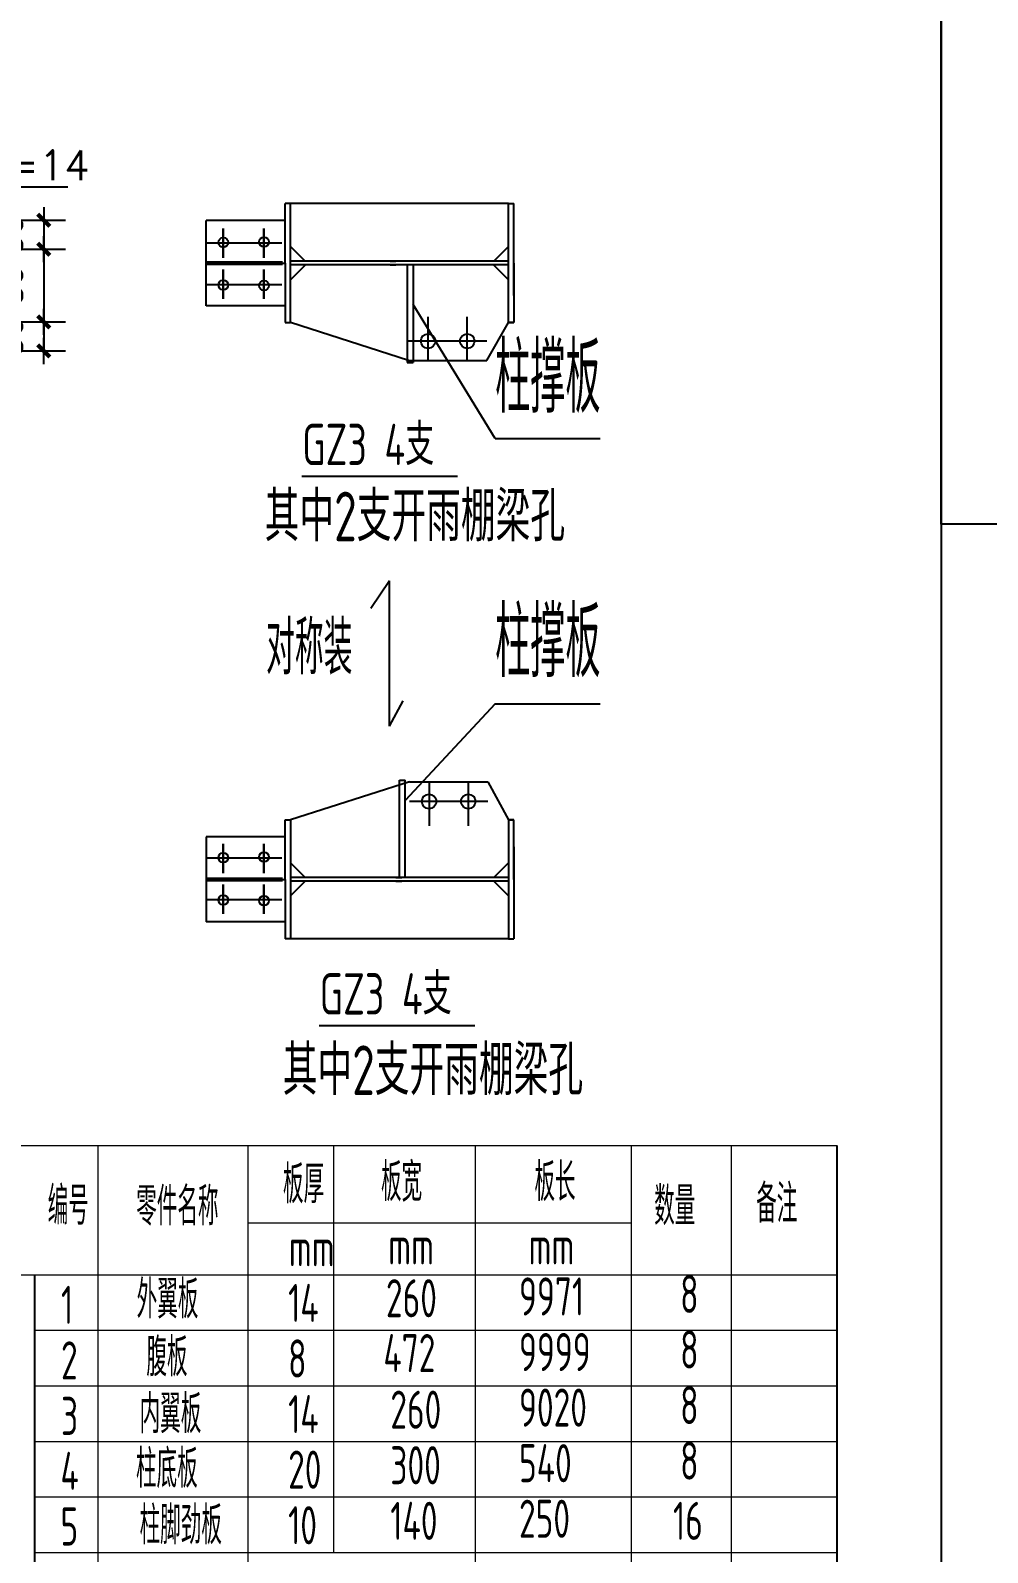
# Model space of a CAD drawing. Header units: millimetres. Extents: x 1471994 to 4527627, y -5186613 to -1927582.
# Drawn here: x 1506199 to 1510151, y -1981741 to -1975454 of the extents above; entities that cross this region are included whole.
import ezdxf

# ---------------------------------------------------------------- set-up
doc = ezdxf.new("R2010")
doc.units = ezdxf.units.MM
doc.header["$LTSCALE"] = 1000
doc.header["$PDMODE"] = 34
doc.linetypes.add('CENTER', pattern=[50.8, 31.75, -6.35, 6.35, -6.35])
doc.layers.add('轴线层', color=1, linetype='CENTER', lineweight=15)
doc.layers.add('钢架', color=7, linetype='Continuous', lineweight=25)
doc.styles.add('DIM_FONT', font='simplex.shx', dxfattribs={"width": 0.8, "bigfont": 'hztxt.shx'})
doc.styles.add('hz', font='gbenor.shx', dxfattribs={"width": 0.75, "height": 100, "bigfont": 'gbcbig.shx'})
doc.styles.get("Standard").update_dxf_attribs({"font": 'txt', "bigfont": 'gbcbig.shx'})
doc.styles.add('TSSD_Label', font='Tssdeng.shx', dxfattribs={"width": 0.7, "bigfont": 'hztxt.shx'})
doc.dimstyles.new('WGH(3)', dxfattribs={"dimscale": 1.2, "dimtxt": 100, "dimasz": 0.3, "dimexe": 75, "dimexo": 75, "dimgap": 75, "dimtad": 1, "dimdec": 0, "dimlfac": 0.333333, "dimzin": 0, "dimdsep": 46, "dimtxsty": 'DIM_FONT', "dimblk1": '_DIMX', "dimblk2": '_DIMX', "dimsah": 1, "dimcen": 0.09, "dimclrd": 3, "dimclre": 3, "dimclrt": 7, "dimazin": 0, "dimtfac": 1, "dimtdec": 0, "dimtix": 1, "dimtmove": 2, "dimatfit": 3, "dimldrblk": '_DIMX', "dimfxl": 1, "dimtolj": 1, "dimtzin": 0, "dimarcsym": 0})

# ---------------------------------------------------------------- blocks, each defined once
blk = doc.blocks.new('_DIMX')
blk.add_line((-150, 0), (150, 0))
at = {"const_width": 50}
blk.add_lwpolyline([(-70, -70), (70, 70)], dxfattribs=at)
blk = doc.blocks.new('*D541')
at = {"color": 3, "lineweight": -2}
for p, q in [((1505992.1, -1976237.7), (1506344, -1976237.7)), ((1506254, -1976237.4), (1506254, -1976237)), ((1506254, -1976237.7), (1506254, -1976357.7)), ((1505940.5, -1976357.7), (1506344, -1976357.7)), ((1506254, -1976358.1), (1506254, -1976358.5))]:
    blk.add_line(p, q, dxfattribs=at)
at = {"layer": 'Defpoints', "color": 0}
for p in [(1505902.1, -1976237.7), (1505850.5, -1976357.7), (1506254, -1976357.7)]:
    blk.add_point(p, dxfattribs=at)
at = {"color": 3, "lineweight": -2, "xscale": 0.36, "yscale": 0.36, "zscale": 0.36}
for p, rotation in [((1506254, -1976237.7), 270), ((1506254, -1976357.7), 90)]:
    blk.add_blockref('_DIMX', p, dxfattribs=dict(at, rotation=rotation))
at = {"color": 7, "insert": (1506104, -1976297.7), "char_height": 120, "attachment_point": 5, "rotation": 90, "style": 'DIM_FONT'}
blk.add_mtext('\\A1;30', dxfattribs=at)
blk = doc.blocks.new('*D542')
at = {"color": 3, "lineweight": -2}
for p, q in [((1505940.5, -1976357.7), (1506344, -1976357.7)), ((1506254, -1976357.4), (1506254, -1976357)), ((1506254, -1976357.7), (1506254, -1976657.7)), ((1505940.5, -1976657.7), (1506344, -1976657.7)), ((1506254, -1976658.1), (1506254, -1976658.5))]:
    blk.add_line(p, q, dxfattribs=at)
at = {"layer": 'Defpoints', "color": 0}
for p in [(1505850.5, -1976357.7), (1505850.5, -1976657.7), (1506254, -1976657.7)]:
    blk.add_point(p, dxfattribs=at)
at = {"color": 3, "lineweight": -2, "xscale": 0.36, "yscale": 0.36, "zscale": 0.36}
for p, rotation in [((1506254, -1976357.7), 270), ((1506254, -1976657.7), 90)]:
    blk.add_blockref('_DIMX', p, dxfattribs=dict(at, rotation=rotation))
at = {"color": 7, "insert": (1506104, -1976507.7), "char_height": 120, "attachment_point": 5, "rotation": 90, "style": 'DIM_FONT'}
blk.add_mtext('\\A1;80', dxfattribs=at)
blk = doc.blocks.new('*D543')
at = {"color": 3, "lineweight": -2}
for p, q in [((1505940.5, -1976657.7), (1506344, -1976657.7)), ((1506254, -1976657.4), (1506254, -1976657)), ((1506254, -1976657.7), (1506254, -1976777.7)), ((1505992.1, -1976777.7), (1506344, -1976777.7)), ((1506254, -1976778.1), (1506254, -1976778.5))]:
    blk.add_line(p, q, dxfattribs=at)
at = {"layer": 'Defpoints', "color": 0}
for p in [(1505850.5, -1976657.7), (1505902.1, -1976777.7), (1506254, -1976777.7)]:
    blk.add_point(p, dxfattribs=at)
at = {"color": 3, "lineweight": -2, "xscale": 0.36, "yscale": 0.36, "zscale": 0.36}
for p, rotation in [((1506254, -1976657.7), 270), ((1506254, -1976777.7), 90)]:
    blk.add_blockref('_DIMX', p, dxfattribs=dict(at, rotation=rotation))
at = {"color": 7, "insert": (1506104, -1976717.7), "char_height": 120, "attachment_point": 5, "rotation": 90, "style": 'DIM_FONT'}
blk.add_mtext('\\A1;30', dxfattribs=at)

msp = doc.modelspace()

# ---------------------------------------------------------------- linework, layer by layer
for p, q in [((1509959.5, -1975341), (1509959.5, -1976276.1)), ((1506005.2, -1976099.3), (1506352.9, -1976099.3)), ((1507250.6, -1976415), (1507250.6, -1976169.3)), ((1507250.6, -1976415), (1507250.6, -1976169.3)), ((1507273.3, -1976169.3), (1507250.6, -1976169.3)), ((1507273.3, -1976660.7), (1507273.3, -1976169.3)), ((1508172.9, -1976660.7), (1508172.9, -1976169.3)), ((1508172.9, -1976169.3), (1508195.6, -1976169.3)), ((1508195.6, -1976415), (1508195.6, -1976169.3)), ((1507250.6, -1976239.2), (1506924.7, -1976239.2)), ((1507333.7, -1976407.1), (1507273.3, -1976346.6)), ((1507333.7, -1976407.1), (1507273.3, -1976346.6)), ((1508112.4, -1976407.1), (1508172.9, -1976346.6)), ((1506924.7, -1976415), (1507250.6, -1976415)), ((1507250.6, -1976415), (1507250.6, -1976660.7)), ((1507250.6, -1976415), (1507250.6, -1976660.7)), ((1508172.9, -1976407.4), (1507273.3, -1976407.4)), ((1508172.9, -1976422.5), (1507273.3, -1976422.5)), ((1507333.7, -1976422.9), (1507273.3, -1976483.4)), ((1507333.7, -1976422.9), (1507273.3, -1976483.4)), ((1507684.3, -1976407.4), (1507708.3, -1976407.4)), ((1507684.3, -1976422.5), (1507708.3, -1976422.5)), ((1507754.9, -1976422.5), (1507754.9, -1976824.9)), ((1507778.9, -1976422.5), (1507778.9, -1976824.9)), ((1508112.4, -1976422.9), (1508172.9, -1976483.4)), ((1508195.6, -1976415), (1508195.6, -1976660.7)), ((1507250.6, -1976590.8), (1506924.7, -1976590.8)), ((1508118.7, -1977139.6), (1507778.9, -1976585.4)), ((1507841.3, -1976817.7), (1507841.3, -1976636.2)), ((1508002.6, -1976817.7), (1508002.6, -1976636.2)), ((1507250.6, -1976660.7), (1507273.3, -1976660.7)), ((1507760.6, -1976817.7), (1507273.3, -1976660.7)), ((1508083.2, -1976817.7), (1508172.9, -1976660.7)), ((1508195.6, -1976660.7), (1508172.9, -1976660.7)), ((1508172.9, -1976660.7), (1508195.6, -1976660.7)), ((1508083.2, -1976737), (1507760.6, -1976737)), ((1507754.9, -1976824.9), (1507778.9, -1976824.9)), ((1507760.6, -1976817.7), (1508083.2, -1976817.7)), ((1508118.7, -1977139.6), (1508551.9, -1977139.6)), ((1507319.7, -1977295.1), (1507962.5, -1977295.1)), ((1508118.7, -1978235.7), (1507746.6, -1978634.7)), ((1508118.7, -1978235.7), (1508551.9, -1978235.7)), ((1507764.8, -1978557.6), (1507273.3, -1978714.7)), ((1507722.6, -1978952.8), (1507722.6, -1978550.4)), ((1507722.6, -1978550.4), (1507746.6, -1978550.4)), ((1507746.6, -1978952.8), (1507746.6, -1978550.4)), ((1507764.8, -1978557.6), (1508087.4, -1978557.6)), ((1507845.5, -1978557.6), (1507845.5, -1978739.1)), ((1508006.7, -1978557.6), (1508006.7, -1978739.1)), ((1508087.4, -1978557.6), (1508172.9, -1978714.7)), ((1508087.4, -1978638.3), (1507764.8, -1978638.3)), ((1507250.6, -1978960.4), (1507250.6, -1978714.7)), ((1507250.6, -1978960.4), (1507250.6, -1978714.7)), ((1507250.6, -1978714.7), (1507273.3, -1978714.7)), ((1507273.3, -1978714.7), (1507273.3, -1979206.1)), ((1508195.6, -1978714.7), (1508172.9, -1978714.7)), ((1508172.9, -1978714.7), (1508172.9, -1979206.1)), ((1508172.9, -1978714.7), (1508195.6, -1978714.7)), ((1508195.6, -1978960.4), (1508195.6, -1978714.7)), ((1507250.6, -1978784.5), (1506924.7, -1978784.5)), ((1507333.7, -1978952.5), (1507273.3, -1978892)), ((1507333.7, -1978952.5), (1507273.3, -1978892)), ((1508112.4, -1978952.5), (1508172.9, -1978892)), ((1506924.7, -1978960.4), (1507250.6, -1978960.4)), ((1507250.6, -1978960.4), (1507250.6, -1979206.1)), ((1507250.6, -1978960.4), (1507250.6, -1979206.1)), ((1508172.9, -1978952.8), (1507273.3, -1978952.8)), ((1508172.9, -1978967.9), (1507273.3, -1978967.9)), ((1507333.7, -1978968.3), (1507273.3, -1979028.7)), ((1507333.7, -1978968.3), (1507273.3, -1979028.7)), ((1507708.5, -1978952.8), (1507732.5, -1978952.8)), ((1507708.5, -1978967.9), (1507732.5, -1978967.9)), ((1508112.4, -1978968.3), (1508172.9, -1979028.7)), ((1508195.6, -1978960.4), (1508195.6, -1979206.1)), ((1507250.6, -1979136.2), (1506924.7, -1979136.2)), ((1507273.3, -1979206.1), (1507250.6, -1979206.1)), ((1508172.9, -1979206.1), (1508195.6, -1979206.1)), ((1507391.9, -1979564), (1508034.8, -1979564)), ((1509529.5, -1980058.8), (1509529.5, -1986711.3))]:
    msp.add_line(p, q)
at = {"lineweight": -3}
for p, q in [((1508172.9, -1976169.3), (1507273.3, -1976169.3)), ((1506924.7, -1976590.8), (1506924.7, -1976239.2)), ((1506995.2, -1976393.6), (1506995.2, -1976272.7)), ((1506995.2, -1976272.7), (1506995.2, -1976393.6)), ((1507163.2, -1976393.6), (1507163.2, -1976272.7)), ((1507163.2, -1976272.7), (1507163.2, -1976393.6)), ((1508195.6, -1976549.4), (1508195.6, -1976280.6)), ((1506924.7, -1976331.5), (1507237.1, -1976331.5)), ((1506924.7, -1976409.9), (1507240.5, -1976409.9)), ((1506924.7, -1976420), (1507240.5, -1976420)), ((1506995.2, -1976441.3), (1506995.2, -1976562.3)), ((1506995.2, -1976562.3), (1506995.2, -1976441.3)), ((1507163.2, -1976441.3), (1507163.2, -1976562.3)), ((1507163.2, -1976562.3), (1507163.2, -1976441.3)), ((1506924.7, -1976503.5), (1507237.1, -1976503.5)), ((1506924.7, -1978784.5), (1506924.7, -1979136.2)), ((1506995.2, -1978934), (1506995.2, -1978813)), ((1506995.2, -1978813), (1506995.2, -1978934)), ((1507163.2, -1978934), (1507163.2, -1978813)), ((1507163.2, -1978813), (1507163.2, -1978934)), ((1508195.6, -1978826), (1508195.6, -1979094.8)), ((1506924.7, -1978871.8), (1507237.1, -1978871.8)), ((1506924.7, -1978955.3), (1507240.5, -1978955.3)), ((1506924.7, -1978965.4), (1507240.5, -1978965.4)), ((1506995.2, -1978981.7), (1506995.2, -1979102.7)), ((1506995.2, -1979102.7), (1506995.2, -1978981.7)), ((1507163.2, -1978981.7), (1507163.2, -1979102.7)), ((1507163.2, -1979102.7), (1507163.2, -1978981.7)), ((1506924.7, -1979043.9), (1507237.1, -1979043.9)), ((1508172.9, -1979206.1), (1507273.3, -1979206.1))]:
    msp.add_line(p, q, dxfattribs=at)
at = {"color": 1}
for p, q in [((1507682.4, -1977727.6), (1507604.8, -1977841.3)), ((1507682.4, -1978328), (1507682.4, -1977727.6)), ((1507682.4, -1978328), (1507738.8, -1978222.6)), ((1506217.6, -1986711.3), (1506217.6, -1980592.8))]:
    msp.add_line(p, q, dxfattribs=at)
for points in [[(1509959.5, -1970055), (1521005.1, -1970055), (1521005.1, -1977492.6), (1509959.5, -1977492.6)], [(1494808, -1975327), (1509959.5, -1975327), (1509959.5, -1988036.7), (1494808, -1988036.7)]]:
    msp.add_lwpolyline(points, close=True)
at = {"lineweight": -3}
for centre in [(1506995.2, -1976329.8), (1507163.2, -1976327.4), (1506995.2, -1976505.2), (1507163.2, -1976507.5), (1506995.2, -1978870.2), (1507163.2, -1978867.8), (1506995.2, -1979045.6), (1507163.2, -1979047.9)]:
    msp.add_circle(centre, 20.2, dxfattribs=at)
for centre in [(1507841.3, -1976737), (1508002.6, -1976737), (1507845.5, -1978638.3), (1508006.7, -1978638.3)]:
    msp.add_circle(centre, 30.2)
at = {"layer": '钢架', "lineweight": 13}
for p, q in [((1505751.8, -1980058.8), (1509529.5, -1980058.8)), ((1506477.7, -1980058.8), (1506477.7, -1986307.4)), ((1507097.3, -1980058.8), (1507097.3, -1984265.4)), ((1507451.1, -1980058.8), (1507451.1, -1981740.4)), ((1507451.1, -1980058.8), (1507451.1, -1981740.4)), ((1508035.2, -1980058.8), (1508035.2, -1984749.5)), ((1508680.2, -1980058.8), (1508680.2, -1986307.4)), ((1509092.8, -1980058.8), (1509092.8, -1986307.4)), ((1507097.3, -1980378.2), (1508680.2, -1980378.2)), ((1505751.8, -1980592.8), (1509529.5, -1980592.8)), ((1506217.6, -1980822.3), (1509529.5, -1980822.3)), ((1506217.6, -1981051.8), (1509529.5, -1981051.8)), ((1506217.6, -1981281.4), (1509529.5, -1981281.4)), ((1506217.6, -1981281.4), (1509529.5, -1981281.4)), ((1506217.6, -1981510.9), (1509529.5, -1981510.9)), ((1506217.6, -1981740.4), (1509529.5, -1981740.4))]:
    msp.add_line(p, q, dxfattribs=at)

# ---------------------------------------------------------------- texts
at = {"color": 0, "style": 'TSSD_Label', "width": 0.7}
for s, height, p in [('GZ3 4支', 170.7, (1507321.3, -1977249.4)), ('其中2支开雨棚梁孔', 204.84, (1507166.2, -1977563.8)), ('GZ3 4支', 170.7, (1507393.5, -1979518.4)), ('其中2支开雨棚梁孔', 204.84, (1507240.7, -1979850.9))]:
    msp.add_text(s, height=height, dxfattribs=at).set_placement(p)
at = {"layer": '轴线层', "color": 4, "linetype": 'ByBlock', "insert": (1506008.8, -1975949.6), "char_height": 122.5, "attachment_point": 1}
msp.add_mtext_dynamic_manual_height_columns('孔=14', width=1506.743, gutter_width=12.5, heights=[336], dxfattribs=at)
at = {"layer": '钢架', "lineweight": 13, "style": 'hz', "width": 0.7}
for p in [(1508117.9, -1977032.8), (1508117.9, -1978124.5)]:
    msp.add_text('柱撑板', height=288, dxfattribs=at).set_placement(p)
at = {"layer": '钢架', "lineweight": 13, "style": 'hz'}
for s, insert, char_height, width, attachment_point in [('对称装', (1507172.1, -1978115), 220.32, 902.923, 7), ('板厚', (1507241.8, -1980140.7), 157.39, 645.006, 1), ('板宽', (1507646.6, -1980131.8), 157.39, 645.006, 1), ('板长', (1508280.2, -1980131.8), 157.39, 645.006, 1), ('编号', (1506270.3, -1980229.2), 157.39, 645.006, 1), ('零件名称', (1506635.9, -1980232), 157.39, 645.006, 1), ('数量', (1508774.6, -1980230.7), 157.39, 645.006, 1), ('备注', (1509196, -1980220.7), 157.39, 645.006, 1), ('mm', (1507266.1, -1980401.2), 157.39, 645.006, 1), ('mm', (1507676.4, -1980393.7), 157.39, 645.006, 1), ('mm', (1508256.1, -1980393.7), 157.39, 645.006, 1), ('外翼板', (1506637.7, -1980616.2), 157.39, 645.006, 1), ('\\pi400,t600;    8', (1508226, -1980593.5), 157.386, 976.781, 1), ('1', (1506325.4, -1980638.7), 157.4, 645.006, 1), ('\\pi400,t600;    14', (1506607.2, -1980630.9), 157.386, 976.781, 1), ('\\pi400,t600;    260', (1507011.2, -1980611.3), 157.386, 976.781, 1), ('\\pi400,t600;    9971', (1507560.5, -1980604.2), 157.386, 976.781, 1), ('腹板', (1506677.8, -1980854.9), 157.39, 645.006, 1), ('\\pi400,t600;    472', (1507000.5, -1980838), 157.386, 976.781, 1), ('\\pi400,t600;    9999', (1507560.5, -1980833.7), 157.386, 976.781, 1), ('\\pi400,t600;    8', (1508226, -1980823), 157.386, 976.781, 1), ('2', (1506325.4, -1980868.2), 157.4, 645.006, 1), ('\\pi400,t600;    8', (1506607.2, -1980860.5), 157.386, 976.781, 1), ('3', (1506325.4, -1981097.7), 157.4, 645.006, 1), ('内翼板', (1506649.8, -1981089.7), 157.39, 645.006, 1), ('\\pi400,t600;    14', (1506607.2, -1981090), 157.386, 976.781, 1), ('\\pi400,t600;    260', (1507029.2, -1981071.8), 157.386, 976.781, 1), ('\\pi400,t600;    9020', (1507560.5, -1981063.2), 157.386, 976.781, 1), ('\\pi400,t600;    8', (1508226, -1981052.6), 157.386, 976.781, 1), ('\\pi400,t600;    540', (1507560.5, -1981292.7), 157.386, 976.781, 1), ('\\pi400,t600;    8', (1508226, -1981282.1), 157.386, 976.781, 1), ('4', (1506323.1, -1981324.5), 157.4, 645.006, 1), ('柱底板', (1506634.8, -1981315.8), 157.39, 645.006, 1), ('\\pi400,t600;    20', (1506607.2, -1981319.5), 157.386, 976.781, 1), ('\\pi400,t600;    300', (1507029.2, -1981301.3), 157.386, 976.781, 1), ('柱脚劲板', (1506649.8, -1981548.8), 157.39, 645.006, 1), ('\\pi400,t600;    140', (1507029.2, -1981530.8), 157.386, 976.781, 1), ('\\pi400,t600;    250', (1507560.5, -1981522.3), 157.386, 976.781, 1), ('\\pi400,t600;   16', (1508260.5, -1981530.8), 157.386, 976.781, 1), ('5', (1506323.1, -1981554), 157.4, 645.006, 1), ('\\pi400,t600;    10', (1506607.2, -1981549), 157.386, 976.781, 1)]:
    msp.add_mtext(s, dxfattribs=dict(at, insert=insert, char_height=char_height, width=width, attachment_point=attachment_point))

# ---------------------------------------------------------------- dimensions: what is measured, and where the dimension line sits
for base, p1, p2, text, picture, middle in [((1506254, -1976357.7), (1505902.1, -1976237.7), (1505850.5, -1976357.7), '30', '*D541', (1506104, -1976297.7)), ((1506254, -1976657.7), (1505850.5, -1976357.7), (1505850.5, -1976657.7), '80', '*D542', (1506104, -1976507.7)), ((1506254, -1976777.7), (1505850.5, -1976657.7), (1505902.1, -1976777.7), '30', '*D543', (1506104, -1976717.7))]:
    dim = msp.add_linear_dim(base=base, p1=p1, p2=p2, angle=90, text=text, dimstyle='WGH(3)')
    dim.commit()
    dim.dimension.update_dxf_attribs({"geometry": picture, "text_midpoint": middle})

doc.saveas('drawing.dxf')
